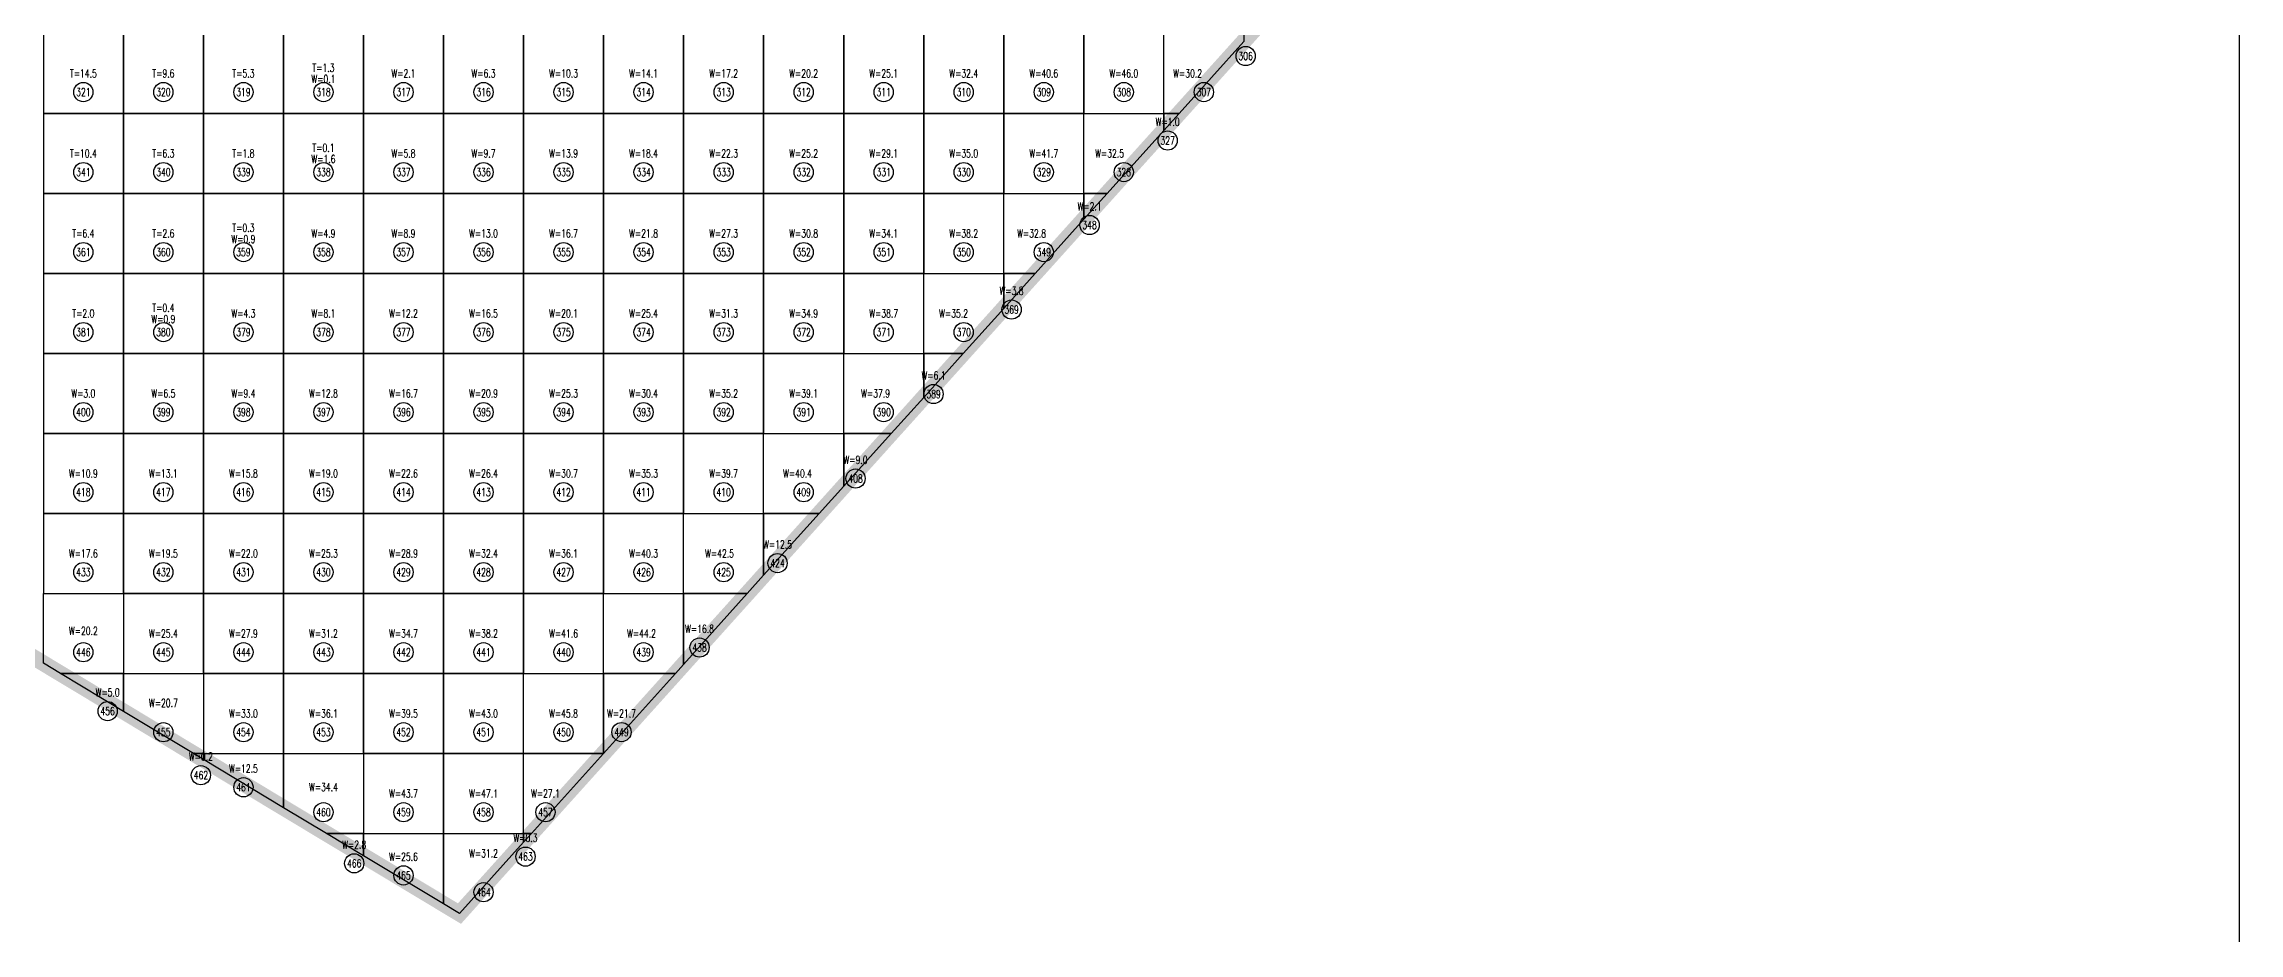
# Model space of a CAD drawing. Extents: x 4283 to 40403, y 1134 to 1764.
# Drawn here: x 29326.3 to 29412, y 1572.7 to 1607.4 of the extents above; entities that cross this region are included whole.
import ezdxf
from ezdxf.enums import TextEntityAlignment as Align

# ---------------------------------------------------------------- set-up
doc = ezdxf.new("R2010")
doc.units = 0
for name, color, linetype in [('tdz_2-6方格网', 2, 'Continuous'), ('tdz_2-6方格网计算', 7, 'Continuous'), ('tdz_土方计算图', 7, 'Continuous'), ('tdz_格田', 6, 'Continuous')]:
    doc.layers.add(name, color=color, linetype=linetype)
doc.styles.add('GLandNum', font='txt_____.ttf', dxfattribs={"width": 0.7, "height": 0.5})

msp = doc.modelspace()

# ---------------------------------------------------------------- linework, layer by layer
at = {"layer": 'tdz_2-6方格网', "linetype": 'Continuous'}
for points in [[(29326.255, 1607.856, 2135.143), (29326.255, 1604.731, 2135.123), (29329.38, 1604.731, 2135.034), (29329.38, 1607.856, 2135.062)], [(29329.38, 1607.856, 2135.062), (29329.38, 1604.731, 2135.034), (29332.505, 1604.731, 2134.937), (29332.505, 1607.856, 2134.968)], [(29332.505, 1607.856, 2134.968), (29332.505, 1604.731, 2134.937), (29335.63, 1604.731, 2134.824), (29335.63, 1607.856, 2134.851)], [(29335.63, 1607.856, 2134.851), (29335.63, 1604.731, 2134.824), (29338.755, 1604.731, 2134.71), (29338.755, 1607.856, 2134.735)], [(29338.755, 1607.856, 2134.735), (29338.755, 1604.731, 2134.71), (29341.88, 1604.731, 2134.596), (29341.88, 1607.856, 2134.619)], [(29341.88, 1607.856, 2134.619), (29341.88, 1604.731, 2134.596), (29345.005, 1604.731, 2134.481), (29345.005, 1607.856, 2134.503)], [(29345.005, 1607.856, 2134.503), (29345.005, 1604.731, 2134.481), (29348.13, 1604.731, 2134.373), (29348.13, 1607.856, 2134.394)], [(29348.13, 1607.856, 2134.394), (29348.13, 1604.731, 2134.373), (29351.255, 1604.731, 2134.26), (29351.255, 1607.856, 2134.259)], [(29351.255, 1607.856, 2134.259), (29351.255, 1604.731, 2134.26), (29354.38, 1604.731, 2134.109), (29354.38, 1607.856, 2134.118)], [(29354.38, 1607.856, 2134.118), (29354.38, 1604.731, 2134.109), (29357.505, 1604.731, 2133.958), (29357.505, 1607.856, 2134.011)], [(29357.505, 1607.856, 2134.011), (29357.505, 1604.731, 2133.958), (29360.63, 1604.731, 2133.918), (29360.63, 1607.856, 2133.95)], [(29360.63, 1607.856, 2133.95), (29360.63, 1604.731, 2133.918), (29363.755, 1604.731, 2133.903), (29363.755, 1607.856, 2133.949)], [(29363.755, 1607.856, 2133.949), (29363.755, 1604.731, 2133.903), (29366.88, 1604.731, 2133.889), (29366.88, 1607.856, 2133.949)], [(29366.88, 1607.856, 2133.949), (29366.88, 1604.731, 2133.889), (29370.005, 1604.731, 2133.719), (29370.005, 1607.856, 2133.825)], [(29370.6, 1604.731, 2133.714), (29370.005, 1604.731, 2133.719), (29370.005, 1607.856, 2133.825), (29373.13, 1607.856, 2133.701), (29373.13, 1607.545, 2133.698)], [(29326.255, 1604.731, 2135.123), (29326.255, 1601.606, 2135.148), (29329.38, 1601.606, 2135.008), (29329.38, 1604.731, 2135.034)], [(29329.38, 1604.731, 2135.034), (29329.38, 1601.606, 2135.008), (29332.505, 1601.606, 2134.898), (29332.505, 1604.731, 2134.937)], [(29332.505, 1604.731, 2134.937), (29332.505, 1601.606, 2134.898), (29335.63, 1601.606, 2134.787), (29335.63, 1604.731, 2134.824)], [(29335.63, 1604.731, 2134.824), (29335.63, 1601.606, 2134.787), (29338.755, 1601.606, 2134.674), (29338.755, 1604.731, 2134.71)], [(29338.755, 1604.731, 2134.71), (29338.755, 1601.606, 2134.674), (29341.88, 1601.606, 2134.559), (29341.88, 1604.731, 2134.596)], [(29341.88, 1604.731, 2134.596), (29341.88, 1601.606, 2134.559), (29345.005, 1601.606, 2134.448), (29345.005, 1604.731, 2134.481)], [(29345.005, 1604.731, 2134.481), (29345.005, 1601.606, 2134.448), (29348.13, 1601.606, 2134.354), (29348.13, 1604.731, 2134.373)], [(29348.13, 1604.731, 2134.373), (29348.13, 1601.606, 2134.354), (29351.255, 1601.606, 2134.274), (29351.255, 1604.731, 2134.26)], [(29351.255, 1604.731, 2134.26), (29351.255, 1601.606, 2134.274), (29354.38, 1601.606, 2134.156), (29354.38, 1604.731, 2134.109)], [(29354.38, 1604.731, 2134.109), (29354.38, 1601.606, 2134.156), (29357.505, 1601.606, 2134.019), (29357.505, 1604.731, 2133.958)], [(29357.505, 1604.731, 2133.958), (29357.505, 1601.606, 2134.019), (29360.63, 1601.606, 2133.883), (29360.63, 1604.731, 2133.918)], [(29360.63, 1604.731, 2133.918), (29360.63, 1601.606, 2133.883), (29363.755, 1601.606, 2133.816), (29363.755, 1604.731, 2133.903)], [(29363.755, 1604.731, 2133.903), (29363.755, 1601.606, 2133.816), (29366.88, 1601.606, 2133.738), (29366.88, 1604.731, 2133.889)], [(29367.79, 1601.606, 2133.733), (29366.88, 1601.606, 2133.738), (29366.88, 1604.731, 2133.889), (29370.005, 1604.731, 2133.719), (29370.005, 1604.069, 2133.718)], [(29370.005, 1604.731, 2133.719), (29370.6, 1604.731, 2133.714), (29370.005, 1604.069, 2133.718)], [(29326.255, 1601.606, 2135.148), (29326.255, 1598.481, 2135.133), (29329.38, 1598.481, 2134.967), (29329.38, 1601.606, 2135.008)], [(29329.38, 1601.606, 2135.008), (29329.38, 1598.481, 2134.967), (29332.505, 1598.481, 2134.859), (29332.505, 1601.606, 2134.898)], [(29332.505, 1601.606, 2134.898), (29332.505, 1598.481, 2134.859), (29335.63, 1598.481, 2134.748), (29335.63, 1601.606, 2134.787)], [(29335.63, 1601.606, 2134.787), (29335.63, 1598.481, 2134.748), (29338.755, 1598.481, 2134.637), (29338.755, 1601.606, 2134.674)], [(29338.755, 1601.606, 2134.674), (29338.755, 1598.481, 2134.637), (29341.88, 1598.481, 2134.524), (29341.88, 1601.606, 2134.559)], [(29341.88, 1601.606, 2134.559), (29341.88, 1598.481, 2134.524), (29345.005, 1598.481, 2134.425), (29345.005, 1601.606, 2134.448)], [(29345.005, 1601.606, 2134.448), (29345.005, 1598.481, 2134.425), (29348.13, 1598.481, 2134.248), (29348.13, 1601.606, 2134.354)], [(29348.13, 1601.606, 2134.354), (29348.13, 1598.481, 2134.248), (29351.255, 1598.481, 2134.267), (29351.255, 1601.606, 2134.274)], [(29351.255, 1601.606, 2134.274), (29351.255, 1598.481, 2134.267), (29354.38, 1598.481, 2134.146), (29354.38, 1601.606, 2134.156)], [(29354.38, 1601.606, 2134.156), (29354.38, 1598.481, 2134.146), (29357.505, 1598.481, 2134.024), (29357.505, 1601.606, 2134.019)], [(29357.505, 1601.606, 2134.019), (29357.505, 1598.481, 2134.024), (29360.63, 1598.481, 2133.903), (29360.63, 1601.606, 2133.883)], [(29360.63, 1601.606, 2133.883), (29360.63, 1598.481, 2133.903), (29363.755, 1598.481, 2133.785), (29363.755, 1601.606, 2133.816)], [(29364.98, 1598.481, 2133.762), (29363.755, 1598.481, 2133.785), (29363.755, 1601.606, 2133.816), (29366.88, 1601.606, 2133.738), (29366.88, 1600.594, 2133.739)], [(29366.88, 1601.606, 2133.738), (29367.79, 1601.606, 2133.733), (29366.88, 1600.594, 2133.739)], [(29326.255, 1598.481, 2135.133), (29326.255, 1595.356, 2135.122), (29329.38, 1595.356, 2134.988), (29329.38, 1598.481, 2134.967)], [(29329.38, 1598.481, 2134.967), (29329.38, 1595.356, 2134.988), (29332.505, 1595.356, 2134.852), (29332.505, 1598.481, 2134.859)], [(29332.505, 1598.481, 2134.859), (29332.505, 1595.356, 2134.852), (29335.63, 1595.356, 2134.717), (29335.63, 1598.481, 2134.748)], [(29335.63, 1598.481, 2134.748), (29335.63, 1595.356, 2134.717), (29338.755, 1595.356, 2134.606), (29338.755, 1598.481, 2134.637)], [(29338.755, 1598.481, 2134.637), (29338.755, 1595.356, 2134.606), (29341.88, 1595.356, 2134.504), (29341.88, 1598.481, 2134.524)], [(29341.88, 1598.481, 2134.524), (29341.88, 1595.356, 2134.504), (29345.005, 1595.356, 2134.403), (29345.005, 1598.481, 2134.425)], [(29345.005, 1598.481, 2134.425), (29345.005, 1595.356, 2134.403), (29348.13, 1595.356, 2134.284), (29348.13, 1598.481, 2134.248)], [(29348.13, 1598.481, 2134.248), (29348.13, 1595.356, 2134.284), (29351.255, 1595.356, 2134.248), (29351.255, 1598.481, 2134.267)], [(29351.255, 1598.481, 2134.267), (29351.255, 1595.356, 2134.248), (29354.38, 1595.356, 2134.126), (29354.38, 1598.481, 2134.146)], [(29354.38, 1598.481, 2134.146), (29354.38, 1595.356, 2134.126), (29357.505, 1595.356, 2134.005), (29357.505, 1598.481, 2134.024)], [(29357.505, 1598.481, 2134.024), (29357.505, 1595.356, 2134.005), (29360.63, 1595.356, 2133.903), (29360.63, 1598.481, 2133.903)], [(29362.171, 1595.356, 2133.862), (29360.63, 1595.356, 2133.903), (29360.63, 1598.481, 2133.903), (29363.755, 1598.481, 2133.785), (29363.755, 1597.118, 2133.806)], [(29363.755, 1598.481, 2133.785), (29364.98, 1598.481, 2133.762), (29363.755, 1597.118, 2133.806)], [(29326.255, 1595.356, 2135.122), (29326.255, 1592.231, 2135.199), (29329.38, 1592.231, 2135.041), (29329.38, 1595.356, 2134.988)], [(29329.38, 1595.356, 2134.988), (29329.38, 1592.231, 2135.041), (29332.505, 1592.231, 2134.906), (29332.505, 1595.356, 2134.852)], [(29332.505, 1595.356, 2134.852), (29332.505, 1592.231, 2134.906), (29335.63, 1592.231, 2134.759), (29335.63, 1595.356, 2134.717)], [(29335.63, 1595.356, 2134.717), (29335.63, 1592.231, 2134.759), (29338.755, 1592.231, 2134.637), (29338.755, 1595.356, 2134.606)], [(29338.755, 1595.356, 2134.606), (29338.755, 1592.231, 2134.637), (29341.88, 1592.231, 2134.52), (29341.88, 1595.356, 2134.504)], [(29341.88, 1595.356, 2134.504), (29341.88, 1592.231, 2134.52), (29345.005, 1592.231, 2134.414), (29345.005, 1595.356, 2134.403)], [(29345.005, 1595.356, 2134.403), (29345.005, 1592.231, 2134.414), (29348.13, 1592.231, 2134.334), (29348.13, 1595.356, 2134.284)], [(29348.13, 1595.356, 2134.284), (29348.13, 1592.231, 2134.334), (29351.255, 1592.231, 2134.229), (29351.255, 1595.356, 2134.248)], [(29351.255, 1595.356, 2134.248), (29351.255, 1592.231, 2134.229), (29354.38, 1592.231, 2134.117), (29354.38, 1595.356, 2134.126)], [(29354.38, 1595.356, 2134.126), (29354.38, 1592.231, 2134.117), (29357.505, 1592.231, 2134.02), (29357.505, 1595.356, 2134.005)], [(29359.361, 1592.231, 2133.963), (29357.505, 1592.231, 2134.02), (29357.505, 1595.356, 2134.005), (29360.63, 1595.356, 2133.903), (29360.63, 1593.642, 2133.917)], [(29360.63, 1595.356, 2133.903), (29362.171, 1595.356, 2133.862), (29360.63, 1593.642, 2133.917)], [(29326.255, 1592.231, 2135.199), (29326.255, 1589.106, 2135.276), (29329.38, 1589.106, 2135.108), (29329.38, 1592.231, 2135.041)], [(29329.38, 1592.231, 2135.041), (29329.38, 1589.106, 2135.108), (29332.505, 1589.106, 2134.945), (29332.505, 1592.231, 2134.906)], [(29332.505, 1592.231, 2134.906), (29332.505, 1589.106, 2134.945), (29335.63, 1589.106, 2134.805), (29335.63, 1592.231, 2134.759)], [(29335.63, 1592.231, 2134.759), (29335.63, 1589.106, 2134.805), (29338.755, 1589.106, 2134.682), (29338.755, 1592.231, 2134.637)], [(29338.755, 1592.231, 2134.637), (29338.755, 1589.106, 2134.682), (29341.88, 1589.106, 2134.561), (29341.88, 1592.231, 2134.52)], [(29341.88, 1592.231, 2134.52), (29341.88, 1589.106, 2134.561), (29345.005, 1589.106, 2134.439), (29345.005, 1592.231, 2134.414)], [(29345.005, 1592.231, 2134.414), (29345.005, 1589.106, 2134.439), (29348.13, 1589.106, 2134.332), (29348.13, 1592.231, 2134.334)], [(29348.13, 1592.231, 2134.334), (29348.13, 1589.106, 2134.332), (29351.255, 1589.106, 2134.235), (29351.255, 1592.231, 2134.229)], [(29351.255, 1592.231, 2134.229), (29351.255, 1589.106, 2134.235), (29354.38, 1589.106, 2134.137), (29354.38, 1592.231, 2134.117)], [(29356.551, 1589.106, 2134.062), (29354.38, 1589.106, 2134.137), (29354.38, 1592.231, 2134.117), (29357.505, 1592.231, 2134.02), (29357.505, 1590.167, 2134.029)], [(29357.505, 1592.231, 2134.02), (29359.361, 1592.231, 2133.963), (29357.505, 1590.167, 2134.029)], [(29326.255, 1589.106, 2135.276), (29326.255, 1585.981, 2135.314), (29329.38, 1585.981, 2135.145), (29329.38, 1589.106, 2135.108)], [(29329.38, 1589.106, 2135.108), (29329.38, 1585.981, 2135.145), (29332.505, 1585.981, 2134.979), (29332.505, 1589.106, 2134.945)], [(29332.505, 1589.106, 2134.945), (29332.505, 1585.981, 2134.979), (29335.63, 1585.981, 2134.85), (29335.63, 1589.106, 2134.805)], [(29335.63, 1589.106, 2134.805), (29335.63, 1585.981, 2134.85), (29338.755, 1585.981, 2134.728), (29338.755, 1589.106, 2134.682)], [(29338.755, 1589.106, 2134.682), (29338.755, 1585.981, 2134.728), (29341.88, 1585.981, 2134.601), (29341.88, 1589.106, 2134.561)], [(29341.88, 1589.106, 2134.561), (29341.88, 1585.981, 2134.601), (29345.005, 1585.981, 2134.473), (29345.005, 1589.106, 2134.439)], [(29345.005, 1589.106, 2134.439), (29345.005, 1585.981, 2134.473), (29348.13, 1585.981, 2134.352), (29348.13, 1589.106, 2134.332)], [(29348.13, 1589.106, 2134.332), (29348.13, 1585.981, 2134.352), (29351.255, 1585.981, 2134.255), (29351.255, 1589.106, 2134.235)], [(29353.742, 1585.981, 2134.162), (29351.255, 1585.981, 2134.255), (29351.255, 1589.106, 2134.235), (29354.38, 1589.106, 2134.137), (29354.38, 1586.691, 2134.14)], [(29354.38, 1589.106, 2134.137), (29356.551, 1589.106, 2134.062), (29354.38, 1586.691, 2134.14)], [(29326.255, 1583.256, 2135.294), (29326.255, 1585.981, 2135.314), (29329.38, 1585.981, 2135.145), (29329.38, 1582.856, 2135.176), (29326.921, 1582.856, 2135.264)], [(29329.38, 1585.981, 2135.145), (29329.38, 1582.856, 2135.176), (29332.505, 1582.856, 2135.011), (29332.505, 1585.981, 2134.979)], [(29332.505, 1585.981, 2134.979), (29332.505, 1582.856, 2135.011), (29335.63, 1582.856, 2134.874), (29335.63, 1585.981, 2134.85)], [(29335.63, 1585.981, 2134.85), (29335.63, 1582.856, 2134.874), (29338.755, 1582.856, 2134.75), (29338.755, 1585.981, 2134.728)], [(29338.755, 1585.981, 2134.728), (29338.755, 1582.856, 2134.75), (29341.88, 1582.856, 2134.627), (29341.88, 1585.981, 2134.601)], [(29341.88, 1585.981, 2134.601), (29341.88, 1582.856, 2134.627), (29345.005, 1582.856, 2134.5), (29345.005, 1585.981, 2134.473)], [(29345.005, 1585.981, 2134.473), (29345.005, 1582.856, 2134.5), (29348.13, 1582.856, 2134.373), (29348.13, 1585.981, 2134.352)], [(29350.932, 1582.856, 2134.263), (29348.13, 1582.856, 2134.373), (29348.13, 1585.981, 2134.352), (29351.255, 1585.981, 2134.255), (29351.255, 1583.215, 2134.251)], [(29351.255, 1585.981, 2134.255), (29353.742, 1585.981, 2134.162), (29351.255, 1583.215, 2134.251)], [(29326.921, 1582.856, 2135.264), (29329.38, 1582.856, 2135.176), (29329.38, 1581.376, 2135.154)], [(29329.38, 1581.376, 2135.154), (29329.38, 1582.856, 2135.176), (29332.505, 1582.856, 2135.011), (29332.505, 1579.731, 2135.018), (29332.115, 1579.731, 2135.031)], [(29332.505, 1582.856, 2135.011), (29332.505, 1579.731, 2135.018), (29335.63, 1579.731, 2134.873), (29335.63, 1582.856, 2134.874)], [(29335.63, 1582.856, 2134.874), (29335.63, 1579.731, 2134.873), (29338.755, 1579.731, 2134.738), (29338.755, 1582.856, 2134.75)], [(29338.755, 1582.856, 2134.75), (29338.755, 1579.731, 2134.738), (29341.88, 1579.731, 2134.614), (29341.88, 1582.856, 2134.627)], [(29341.88, 1582.856, 2134.627), (29341.88, 1579.731, 2134.614), (29345.005, 1579.731, 2134.49), (29345.005, 1582.856, 2134.5)], [(29348.122, 1579.731, 2134.363), (29345.005, 1579.731, 2134.49), (29345.005, 1582.856, 2134.5), (29348.13, 1582.856, 2134.373), (29348.13, 1579.739, 2134.363)], [(29348.13, 1582.856, 2134.373), (29350.932, 1582.856, 2134.263), (29348.13, 1579.739, 2134.363)], [(29332.115, 1579.731, 2135.031), (29332.505, 1579.731, 2135.018), (29332.505, 1579.496, 2135.013)], [(29332.505, 1579.496, 2135.013), (29332.505, 1579.731, 2135.018), (29335.63, 1579.731, 2134.873), (29335.63, 1577.616, 2134.872)], [(29335.63, 1577.616, 2134.872), (29335.63, 1579.731, 2134.873), (29338.755, 1579.731, 2134.738), (29338.755, 1576.606, 2134.735), (29337.309, 1576.606, 2134.797)], [(29338.755, 1579.731, 2134.738), (29338.755, 1576.606, 2134.735), (29341.88, 1576.606, 2134.601), (29341.88, 1579.731, 2134.614)], [(29341.88, 1579.731, 2134.614), (29341.88, 1576.606, 2134.601), (29345.005, 1576.606, 2134.474), (29345.005, 1579.731, 2134.49)], [(29345.005, 1579.731, 2134.49), (29348.122, 1579.731, 2134.363), (29345.312, 1576.606, 2134.463), (29345.005, 1576.606, 2134.474)], [(29337.309, 1576.606, 2134.797), (29338.755, 1576.606, 2134.735), (29338.755, 1575.736, 2134.732)], [(29338.755, 1575.736, 2134.732), (29338.755, 1576.606, 2134.735), (29341.88, 1576.606, 2134.601), (29341.88, 1573.856, 2134.592)], [(29341.88, 1573.856, 2134.592), (29341.88, 1576.606, 2134.601), (29345.005, 1576.606, 2134.474), (29345.005, 1576.264, 2134.474), (29342.503, 1573.481, 2134.564)], [(29345.005, 1576.606, 2134.474), (29345.312, 1576.606, 2134.463), (29345.005, 1576.264, 2134.474)]]:
    msp.add_polyline3d(points, close=True, dxfattribs=at)
at = {"layer": 'tdz_2-6方格网计算', "color": 7}
for centre in [(29373.2, 1606.971), (29327.817, 1605.564), (29330.942, 1605.564), (29334.067, 1605.564), (29337.192, 1605.564), (29340.317, 1605.564), (29343.442, 1605.564), (29346.567, 1605.564), (29349.692, 1605.564), (29352.817, 1605.564), (29355.942, 1605.564), (29359.067, 1605.564), (29362.192, 1605.564), (29365.317, 1605.564), (29368.442, 1605.564), (29371.567, 1605.564), (29370.154, 1603.671), (29327.817, 1602.439), (29330.942, 1602.439), (29334.067, 1602.439), (29337.192, 1602.439), (29340.317, 1602.439), (29343.442, 1602.439), (29346.567, 1602.439), (29349.692, 1602.439), (29352.817, 1602.439), (29355.942, 1602.439), (29359.067, 1602.439), (29362.192, 1602.439), (29365.317, 1602.439), (29368.442, 1602.439), (29367.107, 1600.371), (29327.817, 1599.314), (29330.942, 1599.314), (29334.067, 1599.314), (29337.192, 1599.314), (29340.317, 1599.314), (29343.442, 1599.314), (29346.567, 1599.314), (29349.692, 1599.314), (29352.817, 1599.314), (29355.942, 1599.314), (29359.067, 1599.314), (29362.192, 1599.314), (29365.317, 1599.314), (29364.061, 1597.07), (29327.817, 1596.189), (29330.942, 1596.189), (29334.067, 1596.189), (29337.192, 1596.189), (29340.317, 1596.189), (29343.442, 1596.189), (29346.567, 1596.189), (29349.692, 1596.189), (29352.817, 1596.189), (29355.942, 1596.189), (29359.067, 1596.189), (29362.192, 1596.189), (29327.817, 1593.064), (29330.942, 1593.064), (29334.067, 1593.064), (29337.192, 1593.064), (29340.317, 1593.064), (29343.442, 1593.064), (29346.567, 1593.064), (29349.692, 1593.064), (29352.817, 1593.064), (29355.942, 1593.064), (29359.067, 1593.064), (29361.015, 1593.77), (29357.969, 1590.47), (29327.817, 1589.939), (29330.942, 1589.939), (29334.067, 1589.939), (29337.192, 1589.939), (29340.317, 1589.939), (29343.442, 1589.939), (29346.567, 1589.939), (29349.692, 1589.939), (29352.817, 1589.939), (29355.942, 1589.939), (29354.923, 1587.169), (29327.817, 1586.814), (29330.942, 1586.814), (29334.067, 1586.814), (29337.192, 1586.814), (29340.317, 1586.814), (29343.442, 1586.814), (29346.567, 1586.814), (29349.692, 1586.814), (29352.817, 1586.814), (29327.817, 1583.689), (29330.942, 1583.689), (29334.067, 1583.689), (29337.192, 1583.689), (29340.317, 1583.689), (29343.442, 1583.689), (29346.567, 1583.689), (29349.692, 1583.689), (29351.877, 1583.869), (29328.765, 1581.387), (29330.942, 1580.564), (29334.067, 1580.564), (29337.192, 1580.564), (29340.317, 1580.564), (29343.442, 1580.564), (29346.567, 1580.564), (29348.83, 1580.568), (29332.407, 1578.884), (29334.067, 1578.414), (29337.192, 1577.439), (29340.317, 1577.439), (29343.442, 1577.439), (29345.861, 1577.439), (29338.393, 1575.442), (29345.082, 1575.706), (29340.317, 1574.972), (29343.442, 1574.314)]:
    msp.add_circle(centre, 0.375, dxfattribs=at)
at = {"layer": 'tdz_土方计算图', "linetype": 'Continuous'}
msp.add_lwpolyline([(29411.99, 1672.357), (29411.99, 1512.357)], dxfattribs=at)
at = {"layer": 'tdz_格田', "linetype": 'Continuous', "const_width": 0.625}
msp.add_lwpolyline([(29389.6, 1658.011), (29374.221, 1608.759), (29342.503, 1573.481), (29304.38, 1596.418), (29364.974, 1671.233), (29389.6, 1658.011)], close=True, dxfattribs=at)

# ---------------------------------------------------------------- texts
at = {"layer": 'tdz_2-6方格网计算', "color": 7, "style": 'GLandNum', "width": 0.7}
for s, p in [('306', (29373.2, 1606.971)), ('321', (29327.817, 1605.564)), ('320', (29330.942, 1605.564)), ('319', (29334.067, 1605.564)), ('318', (29337.192, 1605.564)), ('317', (29340.317, 1605.564)), ('316', (29343.442, 1605.564)), ('315', (29346.567, 1605.564)), ('314', (29349.692, 1605.564)), ('313', (29352.817, 1605.564)), ('312', (29355.942, 1605.564)), ('311', (29359.067, 1605.564)), ('310', (29362.192, 1605.564)), ('309', (29365.317, 1605.564)), ('308', (29368.442, 1605.564)), ('307', (29371.567, 1605.564)), ('327', (29370.154, 1603.671)), ('341', (29327.817, 1602.439)), ('340', (29330.942, 1602.439)), ('339', (29334.067, 1602.439)), ('338', (29337.192, 1602.439)), ('337', (29340.317, 1602.439)), ('336', (29343.442, 1602.439)), ('335', (29346.567, 1602.439)), ('334', (29349.692, 1602.439)), ('333', (29352.817, 1602.439)), ('332', (29355.942, 1602.439)), ('331', (29359.067, 1602.439)), ('330', (29362.192, 1602.439)), ('329', (29365.317, 1602.439)), ('328', (29368.442, 1602.439)), ('348', (29367.107, 1600.371)), ('361', (29327.817, 1599.314)), ('360', (29330.942, 1599.314)), ('359', (29334.067, 1599.314)), ('358', (29337.192, 1599.314)), ('357', (29340.317, 1599.314)), ('356', (29343.442, 1599.314)), ('355', (29346.567, 1599.314)), ('354', (29349.692, 1599.314)), ('353', (29352.817, 1599.314)), ('352', (29355.942, 1599.314)), ('351', (29359.067, 1599.314)), ('350', (29362.192, 1599.314)), ('349', (29365.317, 1599.314)), ('369', (29364.061, 1597.07)), ('381', (29327.817, 1596.189)), ('380', (29330.942, 1596.189)), ('379', (29334.067, 1596.189)), ('378', (29337.192, 1596.189)), ('377', (29340.317, 1596.189)), ('376', (29343.442, 1596.189)), ('375', (29346.567, 1596.189)), ('374', (29349.692, 1596.189)), ('373', (29352.817, 1596.189)), ('372', (29355.942, 1596.189)), ('371', (29359.067, 1596.189)), ('370', (29362.192, 1596.189)), ('389', (29361.015, 1593.77)), ('400', (29327.817, 1593.064)), ('399', (29330.942, 1593.064)), ('398', (29334.067, 1593.064)), ('397', (29337.192, 1593.064)), ('396', (29340.317, 1593.064)), ('395', (29343.442, 1593.064)), ('394', (29346.567, 1593.064)), ('393', (29349.692, 1593.064)), ('392', (29352.817, 1593.064)), ('391', (29355.942, 1593.064)), ('390', (29359.067, 1593.064)), ('418', (29327.817, 1589.939)), ('417', (29330.942, 1589.939)), ('416', (29334.067, 1589.939)), ('415', (29337.192, 1589.939)), ('414', (29340.317, 1589.939)), ('413', (29343.442, 1589.939)), ('412', (29346.567, 1589.939)), ('411', (29349.692, 1589.939)), ('410', (29352.817, 1589.939)), ('409', (29355.942, 1589.939)), ('408', (29357.969, 1590.47)), ('433', (29327.817, 1586.814)), ('432', (29330.942, 1586.814)), ('431', (29334.067, 1586.814)), ('430', (29337.192, 1586.814)), ('429', (29340.317, 1586.814)), ('428', (29343.442, 1586.814)), ('427', (29346.567, 1586.814)), ('426', (29349.692, 1586.814)), ('425', (29352.817, 1586.814)), ('424', (29354.923, 1587.169)), ('438', (29351.877, 1583.869)), ('446', (29327.817, 1583.689)), ('445', (29330.942, 1583.689)), ('444', (29334.067, 1583.689)), ('443', (29337.192, 1583.689)), ('442', (29340.317, 1583.689)), ('441', (29343.442, 1583.689)), ('440', (29346.567, 1583.689)), ('439', (29349.692, 1583.689)), ('456', (29328.765, 1581.387)), ('455', (29330.942, 1580.564)), ('454', (29334.067, 1580.564)), ('453', (29337.192, 1580.564)), ('452', (29340.317, 1580.564)), ('451', (29343.442, 1580.564)), ('450', (29346.567, 1580.564)), ('449', (29348.83, 1580.568)), ('462', (29332.407, 1578.884)), ('461', (29334.067, 1578.414)), ('460', (29337.192, 1577.439)), ('459', (29340.317, 1577.439)), ('458', (29343.442, 1577.439)), ('457', (29345.861, 1577.439)), ('466', (29338.393, 1575.442)), ('463', (29345.082, 1575.706)), ('465', (29340.317, 1574.972)), ('464', (29343.442, 1574.314))]:
    msp.add_text(s, height=0.3125, dxfattribs=at).set_placement(p, align=Align.MIDDLE_CENTER)
at = {"layer": 'tdz_2-6方格网计算', "color": 2, "style": 'GLandNum', "width": 0.7}
for s, p in [('T=14.5', (29327.817, 1606.293)), ('T=9.6', (29330.942, 1606.293)), ('T=5.3', (29334.067, 1606.293)), ('T=1.3', (29337.192, 1606.512)), ('T=10.4', (29327.817, 1603.168)), ('T=6.3', (29330.942, 1603.168)), ('T=1.8', (29334.067, 1603.168)), ('T=0.1', (29337.192, 1603.387)), ('T=0.3', (29334.067, 1600.262)), ('T=6.4', (29327.817, 1600.043)), ('T=2.6', (29330.942, 1600.043)), ('T=2.0', (29327.817, 1596.918)), ('T=0.4', (29330.942, 1597.137))]:
    msp.add_text(s, height=0.3125, dxfattribs=at).set_placement(p, align=Align.MIDDLE_CENTER)
at = {"layer": 'tdz_2-6方格网计算', "color": 173, "style": 'GLandNum', "width": 0.7}
for s, p in [('W=2.1', (29340.317, 1606.293)), ('W=6.3', (29343.442, 1606.293)), ('W=10.3', (29346.567, 1606.293)), ('W=14.1', (29349.692, 1606.293)), ('W=17.2', (29352.817, 1606.293)), ('W=20.2', (29355.942, 1606.293)), ('W=25.1', (29359.067, 1606.293)), ('W=32.4', (29362.192, 1606.293)), ('W=40.6', (29365.317, 1606.293)), ('W=46.0', (29368.442, 1606.293)), ('W=30.2', (29370.935, 1606.293)), ('W=0.1', (29337.192, 1606.075)), ('W=1.0', (29370.154, 1604.4)), ('W=1.6', (29337.192, 1602.95)), ('W=5.8', (29340.317, 1603.168)), ('W=9.7', (29343.442, 1603.168)), ('W=13.9', (29346.567, 1603.168)), ('W=18.4', (29349.692, 1603.168)), ('W=22.3', (29352.817, 1603.168)), ('W=25.2', (29355.942, 1603.168)), ('W=29.1', (29359.067, 1603.168)), ('W=35.0', (29362.192, 1603.168)), ('W=41.7', (29365.317, 1603.168)), ('W=32.5', (29367.889, 1603.168)), ('W=2.1', (29367.107, 1601.1)), ('W=0.9', (29334.067, 1599.825)), ('W=4.9', (29337.192, 1600.043)), ('W=8.9', (29340.317, 1600.043)), ('W=13.0', (29343.442, 1600.043)), ('W=16.7', (29346.567, 1600.043)), ('W=21.8', (29349.692, 1600.043)), ('W=27.3', (29352.817, 1600.043)), ('W=30.8', (29355.942, 1600.043)), ('W=34.1', (29359.067, 1600.043)), ('W=38.2', (29362.192, 1600.043)), ('W=32.8', (29364.842, 1600.043)), ('W=3.8', (29364.061, 1597.799)), ('W=0.9', (29330.942, 1596.7)), ('W=4.3', (29334.067, 1596.918)), ('W=8.1', (29337.192, 1596.918)), ('W=12.2', (29340.317, 1596.918)), ('W=16.5', (29343.442, 1596.918)), ('W=20.1', (29346.567, 1596.918)), ('W=25.4', (29349.692, 1596.918)), ('W=31.3', (29352.817, 1596.918)), ('W=34.9', (29355.942, 1596.918)), ('W=38.7', (29359.067, 1596.918)), ('W=35.2', (29361.796, 1596.918)), ('W=6.1', (29361.015, 1594.499)), ('W=3.0', (29327.817, 1593.793)), ('W=6.5', (29330.942, 1593.793)), ('W=9.4', (29334.067, 1593.793)), ('W=12.8', (29337.192, 1593.793)), ('W=16.7', (29340.317, 1593.793)), ('W=20.9', (29343.442, 1593.793)), ('W=25.3', (29346.567, 1593.793)), ('W=30.4', (29349.692, 1593.793)), ('W=35.2', (29352.817, 1593.793)), ('W=39.1', (29355.942, 1593.793)), ('W=37.9', (29358.75, 1593.793)), ('W=9.0', (29357.969, 1591.199)), ('W=10.9', (29327.817, 1590.668)), ('W=13.1', (29330.942, 1590.668)), ('W=15.8', (29334.067, 1590.668)), ('W=19.0', (29337.192, 1590.668)), ('W=22.6', (29340.317, 1590.668)), ('W=26.4', (29343.442, 1590.668)), ('W=30.7', (29346.567, 1590.668)), ('W=35.3', (29349.692, 1590.668)), ('W=39.7', (29352.817, 1590.668)), ('W=40.4', (29355.704, 1590.668)), ('W=17.6', (29327.817, 1587.543)), ('W=19.5', (29330.942, 1587.543)), ('W=22.0', (29334.067, 1587.543)), ('W=25.3', (29337.192, 1587.543)), ('W=28.9', (29340.317, 1587.543)), ('W=32.4', (29343.442, 1587.543)), ('W=36.1', (29346.567, 1587.543)), ('W=40.3', (29349.692, 1587.543)), ('W=42.5', (29352.658, 1587.543)), ('W=12.5', (29354.923, 1587.898)), ('W=20.2', (29327.817, 1584.519)), ('W=25.4', (29330.942, 1584.418)), ('W=27.9', (29334.067, 1584.418)), ('W=31.2', (29337.192, 1584.418)), ('W=34.7', (29340.317, 1584.418)), ('W=38.2', (29343.442, 1584.418)), ('W=41.6', (29346.567, 1584.418)), ('W=44.2', (29349.612, 1584.418)), ('W=16.8', (29351.877, 1584.598)), ('W=5.0', (29328.765, 1582.116)), ('W=20.7', (29330.942, 1581.705)), ('W=33.0', (29334.067, 1581.293)), ('W=36.1', (29337.192, 1581.293)), ('W=39.5', (29340.317, 1581.293)), ('W=43.0', (29343.442, 1581.293)), ('W=45.8', (29346.565, 1581.293)), ('W=21.7', (29348.83, 1581.298)), ('W=0.2', (29332.407, 1579.614)), ('W=12.5', (29334.067, 1579.143)), ('W=34.4', (29337.192, 1578.421)), ('W=43.7', (29340.317, 1578.168)), ('W=47.1', (29343.442, 1578.168)), ('W=27.1', (29345.861, 1578.168)), ('W=2.8', (29338.393, 1576.171)), ('W=0.3', (29345.082, 1576.435)), ('W=25.6', (29340.317, 1575.701)), ('W=31.2', (29343.442, 1575.833))]:
    msp.add_text(s, height=0.3125, dxfattribs=at).set_placement(p, align=Align.MIDDLE_CENTER)

doc.saveas('drawing.dxf')
